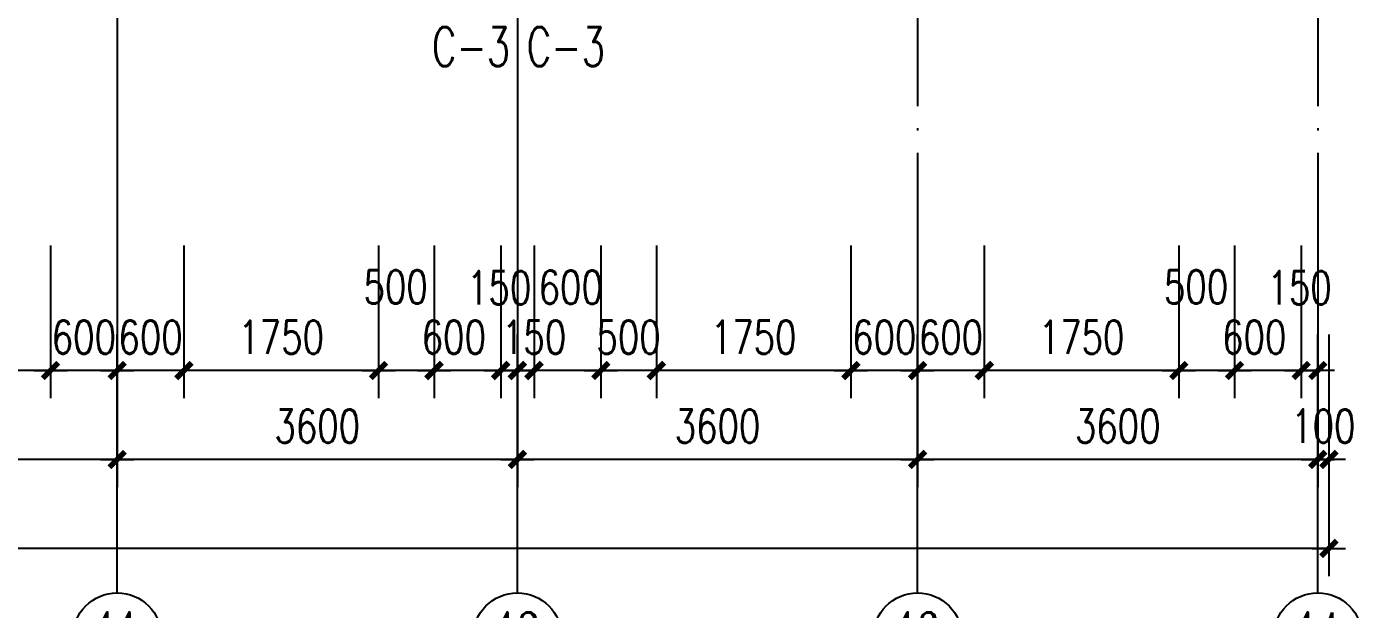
# Model space of a CAD drawing. Extents: x -105837 to 547563, y 466041 to 508041.
# Drawn here: x 113856 to 125870, y 473552 to 478793 of the extents above; entities that cross this region are included whole.
import ezdxf
from ezdxf.enums import TextEntityAlignment as Align

# ---------------------------------------------------------------- set-up
doc = ezdxf.new("R2010")
doc.units = 0
doc.header["$LTSCALE"] = 1000
doc.header["$MEASUREMENT"] = 0
doc.linetypes.add('DOTE', pattern=[2.42, 2, -0.2, 0.02, -0.2])
doc.layers.get('0').update_dxf_attribs({"linetype": 'CONTINUOUS'})
doc.layers.get('DEFPOINTS').update_dxf_attribs({"linetype": 'CONTINUOUS'})
for name, color, linetype in [('AXIS', 3, 'CONTINUOUS'), ('AXIS_TEXT', 7, 'CONTINUOUS'), ('DOTE', 1, 'DOTE'), ('PUB_DIM', 3, 'CONTINUOUS'), ('门窗名称', 7, 'CONTINUOUS')]:
    doc.layers.add(name, color=color, linetype=linetype)
doc.styles.add('COMPLEX', font='COMPLEX.shx')
doc.styles.add('DIM_FONT', font='SIMPLEX.shx', dxfattribs={"width": 0.75})
doc.styles.add('国标仿宋', font='SIMPLEX.shx', dxfattribs={"width": 0.75, "bigfont": 'gbhzfs.shx'})
doc.dimstyles.new('DIMN', dxfattribs={"dimtxt": 300, "dimasz": 1, "dimexe": 250, "dimexo": 300, "dimgap": 150, "dimtad": 1, "dimdec": 0, "dimzin": 0, "dimdsep": 46, "dimtxsty": 'DIM_FONT', "dimblk": '_DIMX', "dimcen": 0.09, "dimclrt": 7, "dimadec": 0, "dimazin": 0, "dimtfac": 1, "dimtdec": 0, "dimtix": 1, "dimtmove": 2, "dimatfit": 3, "dimldrblk": '_DIMX', "dimfxl": 1, "dimtolj": 1, "dimtzin": 0, "dimarcsym": 0})

# ---------------------------------------------------------------- blocks, each defined once
blk = doc.blocks.new('_DIMX')
blk.add_line((-150, 0), (150, 0))
at = {"const_width": 50}
blk.add_lwpolyline([(-70, -70), (70, 70)], dxfattribs=at)
blk = doc.blocks.new('*D617')
at = {"layer": 'AXIS', "color": 0, "lineweight": -2, "transparency": 16777216}
for p, q in [((118420, 476825), (118420, 475450)), ((119020, 476825), (119020, 475450)), ((119019, 475700), (118421, 475700))]:
    blk.add_line(p, q, dxfattribs=at)
at = {"layer": 'DEFPOINTS', "color": 0, "transparency": 16777216}
for p in [(118420, 477125, 1273), (119020, 477125, 1273), (118420, 475700)]:
    blk.add_point(p, dxfattribs=at)
at = {"layer": 'AXIS', "color": 0, "lineweight": -2, "transparency": 16777216, "rotation": 180}
blk.add_blockref('_DIMX', (118420, 475700), dxfattribs=at)
at = {"layer": 'AXIS', "color": 0, "lineweight": -2, "transparency": 16777216}
blk.add_blockref('_DIMX', (119020, 475700), dxfattribs=at)
at = {"layer": 'AXIS', "color": 7, "transparency": 16777216, "insert": (118750, 476449), "char_height": 300, "attachment_point": 5, "style": 'DIM_FONT'}
blk.add_mtext('\\A1;600', dxfattribs=at)
blk = doc.blocks.new('*D619')
at = {"layer": 'DEFPOINTS', "color": 0, "transparency": 16777216}
for p in [(78570, 476325), (125570, 476325), (78570, 474100)]:
    blk.add_point(p, dxfattribs=at)
at = {"layer": 'PUB_DIM', "color": 0, "lineweight": -2, "transparency": 16777216}
for p, q in [((78570, 476025), (78570, 473850)), ((125570, 476025), (125570, 473850)), ((125569, 474100), (78571, 474100))]:
    blk.add_line(p, q, dxfattribs=at)
at = {"layer": 'PUB_DIM', "color": 0, "lineweight": -2, "transparency": 16777216, "rotation": 180}
blk.add_blockref('_DIMX', (78570, 474100), dxfattribs=at)
at = {"layer": 'PUB_DIM', "color": 0, "lineweight": -2, "transparency": 16777216}
blk.add_blockref('_DIMX', (125570, 474100), dxfattribs=at)
at = {"layer": 'PUB_DIM', "color": 7, "transparency": 16777216, "insert": (102070, 474400), "char_height": 300, "attachment_point": 5, "style": 'DIM_FONT'}
blk.add_mtext('\\A1;47000', dxfattribs=at)
blk = doc.blocks.new('*D620')
at = {"layer": 'AXIS', "color": 0, "lineweight": -2, "transparency": 16777216}
for p, q in [((119020, 476825), (119020, 475450)), ((119520, 476825), (119520, 475450)), ((119019, 475700), (119018, 475700)), ((119520, 475700), (119020, 475700)), ((119521, 475700), (119522, 475700))]:
    blk.add_line(p, q, dxfattribs=at)
at = {"layer": 'DEFPOINTS', "color": 0, "transparency": 16777216}
for p in [(119020, 477125, 1273), (119520, 477125, 1273), (119020, 475700)]:
    blk.add_point(p, dxfattribs=at)
at = {"layer": 'AXIS', "color": 0, "lineweight": -2, "transparency": 16777216}
blk.add_blockref('_DIMX', (119020, 475700), dxfattribs=at)
at = {"layer": 'AXIS', "color": 0, "lineweight": -2, "transparency": 16777216, "rotation": 180}
blk.add_blockref('_DIMX', (119520, 475700), dxfattribs=at)
at = {"layer": 'AXIS', "color": 7, "transparency": 16777216, "insert": (119270, 476000), "char_height": 300, "attachment_point": 5, "style": 'DIM_FONT'}
blk.add_mtext('\\A1;500', dxfattribs=at)
blk = doc.blocks.new('*D621')
at = {"layer": 'AXIS', "color": 0, "lineweight": -2, "transparency": 16777216}
for p, q in [((118270, 476025), (118270, 474650)), ((121870, 476025), (121870, 474650)), ((121869, 474900), (118271, 474900))]:
    blk.add_line(p, q, dxfattribs=at)
at = {"layer": 'DEFPOINTS', "color": 0, "transparency": 16777216}
for p in [(118270, 476325), (121870, 476325), (118270, 474900)]:
    blk.add_point(p, dxfattribs=at)
at = {"layer": 'AXIS', "color": 0, "lineweight": -2, "transparency": 16777216, "rotation": 180}
blk.add_blockref('_DIMX', (118270, 474900), dxfattribs=at)
at = {"layer": 'AXIS', "color": 0, "lineweight": -2, "transparency": 16777216}
blk.add_blockref('_DIMX', (121870, 474900), dxfattribs=at)
at = {"layer": 'AXIS', "color": 7, "transparency": 16777216, "insert": (120070, 475200), "char_height": 300, "attachment_point": 5, "style": 'DIM_FONT'}
blk.add_mtext('\\A1;3600', dxfattribs=at)
blk = doc.blocks.new('*D725')
at = {"layer": 'AXIS', "color": 0, "lineweight": -2, "transparency": 16777216}
for p, q in [((112320, 476825), (112320, 475450)), ((114070, 476825), (114070, 475450)), ((114069, 475700), (112321, 475700))]:
    blk.add_line(p, q, dxfattribs=at)
at = {"layer": 'DEFPOINTS', "color": 0, "transparency": 16777216}
for p in [(112320, 477125, 1273), (114070, 477125, 1273), (112320, 475700)]:
    blk.add_point(p, dxfattribs=at)
at = {"layer": 'AXIS', "color": 0, "lineweight": -2, "transparency": 16777216, "rotation": 180}
blk.add_blockref('_DIMX', (112320, 475700), dxfattribs=at)
at = {"layer": 'AXIS', "color": 0, "lineweight": -2, "transparency": 16777216}
blk.add_blockref('_DIMX', (114070, 475700), dxfattribs=at)
at = {"layer": 'AXIS', "color": 7, "transparency": 16777216, "insert": (113195, 476000), "char_height": 300, "attachment_point": 5, "style": 'DIM_FONT'}
blk.add_mtext('\\A1;1750', dxfattribs=at)
blk = doc.blocks.new('*D726')
at = {"layer": 'AXIS', "color": 0, "lineweight": -2, "transparency": 16777216}
for p, q in [((114070, 476825), (114070, 475450)), ((114670, 476825), (114670, 475450)), ((114069, 475700), (114068, 475700)), ((114670, 475700), (114070, 475700)), ((114671, 475700), (114672, 475700))]:
    blk.add_line(p, q, dxfattribs=at)
at = {"layer": 'DEFPOINTS', "color": 0, "transparency": 16777216}
for p in [(114070, 477125, 1273), (114670, 477125), (114070, 475700)]:
    blk.add_point(p, dxfattribs=at)
at = {"layer": 'AXIS', "color": 0, "lineweight": -2, "transparency": 16777216}
blk.add_blockref('_DIMX', (114070, 475700), dxfattribs=at)
at = {"layer": 'AXIS', "color": 0, "lineweight": -2, "transparency": 16777216, "rotation": 180}
blk.add_blockref('_DIMX', (114670, 475700), dxfattribs=at)
at = {"layer": 'AXIS', "color": 7, "transparency": 16777216, "insert": (114370, 476000), "char_height": 300, "attachment_point": 5, "style": 'DIM_FONT'}
blk.add_mtext('\\A1;600', dxfattribs=at)
blk = doc.blocks.new('*D727')
at = {"layer": 'AXIS', "color": 0, "lineweight": -2, "transparency": 16777216}
for p, q in [((111070, 476025), (111070, 474650)), ((114670, 476025), (114670, 474650)), ((114669, 474900), (111071, 474900))]:
    blk.add_line(p, q, dxfattribs=at)
at = {"layer": 'DEFPOINTS', "color": 0, "transparency": 16777216}
for p in [(111070, 476325), (114670, 476325), (111070, 474900)]:
    blk.add_point(p, dxfattribs=at)
at = {"layer": 'AXIS', "color": 0, "lineweight": -2, "transparency": 16777216, "rotation": 180}
blk.add_blockref('_DIMX', (111070, 474900), dxfattribs=at)
at = {"layer": 'AXIS', "color": 0, "lineweight": -2, "transparency": 16777216}
blk.add_blockref('_DIMX', (114670, 474900), dxfattribs=at)
at = {"layer": 'AXIS', "color": 7, "transparency": 16777216, "insert": (112870, 475200), "char_height": 300, "attachment_point": 5, "style": 'DIM_FONT'}
blk.add_mtext('\\A1;3600', dxfattribs=at)
blk = doc.blocks.new('_axiso')
blk.add_circle((0, 0), 0.5)
at = {"layer": 'AXIS_TEXT', "style": 'COMPLEX', "width": 1.041667}
blk.add_attdef('A', text='', height=0.56, dxfattribs=at).set_placement((-0.25, -0.28), (0.25, -0.28), align=Align.FIT)
blk = doc.blocks.new('*D779')
at = {"layer": 'AXIS', "color": 0, "lineweight": -2, "transparency": 16777216}
for p, q in [((115270, 476825), (115270, 475450)), ((117020, 476825), (117020, 475450)), ((117019, 475700), (115271, 475700))]:
    blk.add_line(p, q, dxfattribs=at)
at = {"layer": 'DEFPOINTS', "color": 0, "transparency": 16777216}
for p in [(115270, 477125, 1273), (117020, 477125, 1273), (115270, 475700)]:
    blk.add_point(p, dxfattribs=at)
at = {"layer": 'AXIS', "color": 0, "lineweight": -2, "transparency": 16777216, "rotation": 180}
blk.add_blockref('_DIMX', (115270, 475700), dxfattribs=at)
at = {"layer": 'AXIS', "color": 0, "lineweight": -2, "transparency": 16777216}
blk.add_blockref('_DIMX', (117020, 475700), dxfattribs=at)
at = {"layer": 'AXIS', "color": 7, "transparency": 16777216, "insert": (116145, 476000), "char_height": 300, "attachment_point": 5, "style": 'DIM_FONT'}
blk.add_mtext('\\A1;1750', dxfattribs=at)
blk = doc.blocks.new('*D780')
at = {"layer": 'AXIS', "color": 0, "lineweight": -2, "transparency": 16777216}
for p, q in [((114670, 476025), (114670, 474650)), ((118270, 476025), (118270, 474650)), ((118269, 474900), (114671, 474900))]:
    blk.add_line(p, q, dxfattribs=at)
at = {"layer": 'DEFPOINTS', "color": 0, "transparency": 16777216}
for p in [(114670, 476325), (118270, 476325), (114670, 474900)]:
    blk.add_point(p, dxfattribs=at)
at = {"layer": 'AXIS', "color": 0, "lineweight": -2, "transparency": 16777216, "rotation": 180}
blk.add_blockref('_DIMX', (114670, 474900), dxfattribs=at)
at = {"layer": 'AXIS', "color": 0, "lineweight": -2, "transparency": 16777216}
blk.add_blockref('_DIMX', (118270, 474900), dxfattribs=at)
at = {"layer": 'AXIS', "color": 7, "transparency": 16777216, "insert": (116470, 475200), "char_height": 300, "attachment_point": 5, "style": 'DIM_FONT'}
blk.add_mtext('\\A1;3600', dxfattribs=at)
blk = doc.blocks.new('*D781')
at = {"layer": 'AXIS', "color": 0, "lineweight": -2, "transparency": 16777216}
for p, q in [((114670, 476825), (114670, 475450)), ((115270, 476825), (115270, 475450)), ((114669, 475700), (114668, 475700)), ((115270, 475700), (114670, 475700)), ((115271, 475700), (115272, 475700))]:
    blk.add_line(p, q, dxfattribs=at)
at = {"layer": 'DEFPOINTS', "color": 0, "transparency": 16777216}
for p in [(114670, 477125), (115270, 477125, 1273), (114670, 475700)]:
    blk.add_point(p, dxfattribs=at)
at = {"layer": 'AXIS', "color": 0, "lineweight": -2, "transparency": 16777216}
blk.add_blockref('_DIMX', (114670, 475700), dxfattribs=at)
at = {"layer": 'AXIS', "color": 0, "lineweight": -2, "transparency": 16777216, "rotation": 180}
blk.add_blockref('_DIMX', (115270, 475700), dxfattribs=at)
at = {"layer": 'AXIS', "color": 7, "transparency": 16777216, "insert": (114970, 476000), "char_height": 300, "attachment_point": 5, "style": 'DIM_FONT'}
blk.add_mtext('\\A1;600', dxfattribs=at)
blk = doc.blocks.new('*D782')
at = {"layer": 'AXIS', "color": 0, "lineweight": -2, "transparency": 16777216}
for p, q in [((117020, 476825), (117020, 475450)), ((117520, 476825), (117520, 475450)), ((117519, 475700), (117021, 475700))]:
    blk.add_line(p, q, dxfattribs=at)
at = {"layer": 'DEFPOINTS', "color": 0, "transparency": 16777216}
for p in [(117020, 477125, 1273), (117520, 477125, 1273), (117020, 475700)]:
    blk.add_point(p, dxfattribs=at)
at = {"layer": 'AXIS', "color": 0, "lineweight": -2, "transparency": 16777216, "rotation": 180}
blk.add_blockref('_DIMX', (117020, 475700), dxfattribs=at)
at = {"layer": 'AXIS', "color": 0, "lineweight": -2, "transparency": 16777216}
blk.add_blockref('_DIMX', (117520, 475700), dxfattribs=at)
at = {"layer": 'AXIS', "color": 7, "transparency": 16777216, "insert": (117175, 476452), "char_height": 300, "attachment_point": 5, "style": 'DIM_FONT'}
blk.add_mtext('\\A1;500', dxfattribs=at)
blk = doc.blocks.new('*D783')
at = {"layer": 'AXIS', "color": 0, "lineweight": -2, "transparency": 16777216}
for p, q in [((117520, 476825), (117520, 475450)), ((118120, 476825), (118120, 475450)), ((118119, 475700), (117521, 475700))]:
    blk.add_line(p, q, dxfattribs=at)
at = {"layer": 'DEFPOINTS', "color": 0, "transparency": 16777216}
for p in [(117520, 477125, 1273), (118120, 477125, 1273), (117520, 475700)]:
    blk.add_point(p, dxfattribs=at)
at = {"layer": 'AXIS', "color": 0, "lineweight": -2, "transparency": 16777216, "rotation": 180}
blk.add_blockref('_DIMX', (117520, 475700), dxfattribs=at)
at = {"layer": 'AXIS', "color": 0, "lineweight": -2, "transparency": 16777216}
blk.add_blockref('_DIMX', (118120, 475700), dxfattribs=at)
at = {"layer": 'AXIS', "color": 7, "transparency": 16777216, "insert": (117698, 476000), "char_height": 300, "attachment_point": 5, "style": 'DIM_FONT'}
blk.add_mtext('\\A1;600', dxfattribs=at)
blk = doc.blocks.new('*D784')
at = {"layer": 'AXIS', "color": 0, "lineweight": -2, "transparency": 16777216}
for p, q in [((118270, 476825), (118270, 475450)), ((118420, 476825), (118420, 475450)), ((118269, 475700), (118268, 475700)), ((118420, 475700), (118270, 475700)), ((118421, 475700), (118422, 475700))]:
    blk.add_line(p, q, dxfattribs=at)
at = {"layer": 'DEFPOINTS', "color": 0, "transparency": 16777216}
for p in [(118270, 477125), (118420, 477125, 1273), (118270, 475700)]:
    blk.add_point(p, dxfattribs=at)
at = {"layer": 'AXIS', "color": 0, "lineweight": -2, "transparency": 16777216}
blk.add_blockref('_DIMX', (118270, 475700), dxfattribs=at)
at = {"layer": 'AXIS', "color": 0, "lineweight": -2, "transparency": 16777216, "rotation": 180}
blk.add_blockref('_DIMX', (118420, 475700), dxfattribs=at)
at = {"layer": 'AXIS', "color": 7, "transparency": 16777216, "insert": (118420, 476000), "char_height": 300, "attachment_point": 5, "style": 'DIM_FONT'}
blk.add_mtext('\\A1;150', dxfattribs=at)
blk = doc.blocks.new('*D785')
at = {"layer": 'AXIS', "color": 0, "lineweight": -2, "transparency": 16777216}
for p, q in [((118120, 476825), (118120, 475450)), ((118270, 476825), (118270, 475450)), ((118119, 475700), (118118, 475700)), ((118270, 475700), (118120, 475700)), ((118271, 475700), (118272, 475700))]:
    blk.add_line(p, q, dxfattribs=at)
at = {"layer": 'DEFPOINTS', "color": 0, "transparency": 16777216}
for p in [(118120, 477125, 1273), (118270, 477125), (118120, 475700)]:
    blk.add_point(p, dxfattribs=at)
at = {"layer": 'AXIS', "color": 0, "lineweight": -2, "transparency": 16777216}
blk.add_blockref('_DIMX', (118120, 475700), dxfattribs=at)
at = {"layer": 'AXIS', "color": 0, "lineweight": -2, "transparency": 16777216, "rotation": 180}
blk.add_blockref('_DIMX', (118270, 475700), dxfattribs=at)
at = {"layer": 'AXIS', "color": 7, "transparency": 16777216, "insert": (118106, 476444), "char_height": 300, "attachment_point": 5, "style": 'DIM_FONT'}
blk.add_mtext('\\A1;150', dxfattribs=at)
blk = doc.blocks.new('*D591')
at = {"layer": 'AXIS', "color": 0, "lineweight": -2, "transparency": 16777216}
for p, q in [((125320, 476825), (125320, 475450)), ((125470, 476825), (125470, 475450)), ((125319, 475700), (125318, 475700)), ((125470, 475700), (125320, 475700)), ((125471, 475700), (125472, 475700))]:
    blk.add_line(p, q, dxfattribs=at)
at = {"layer": 'DEFPOINTS', "color": 0, "transparency": 16777216}
for p in [(125320, 477125, 1273), (125470, 477125), (125320, 475700)]:
    blk.add_point(p, dxfattribs=at)
at = {"layer": 'AXIS', "color": 0, "lineweight": -2, "transparency": 16777216}
blk.add_blockref('_DIMX', (125320, 475700), dxfattribs=at)
at = {"layer": 'AXIS', "color": 0, "lineweight": -2, "transparency": 16777216, "rotation": 180}
blk.add_blockref('_DIMX', (125470, 475700), dxfattribs=at)
at = {"layer": 'AXIS', "color": 7, "transparency": 16777216, "insert": (125306, 476444), "char_height": 300, "attachment_point": 5, "style": 'DIM_FONT'}
blk.add_mtext('\\A1;150', dxfattribs=at)
blk = doc.blocks.new('*D592')
at = {"layer": 'AXIS', "color": 0, "lineweight": -2, "transparency": 16777216}
for p, q in [((124720, 476825), (124720, 475450)), ((125320, 476825), (125320, 475450)), ((125319, 475700), (124721, 475700))]:
    blk.add_line(p, q, dxfattribs=at)
at = {"layer": 'DEFPOINTS', "color": 0, "transparency": 16777216}
for p in [(124720, 477125, 1273), (125320, 477125, 1273), (124720, 475700)]:
    blk.add_point(p, dxfattribs=at)
at = {"layer": 'AXIS', "color": 0, "lineweight": -2, "transparency": 16777216, "rotation": 180}
blk.add_blockref('_DIMX', (124720, 475700), dxfattribs=at)
at = {"layer": 'AXIS', "color": 0, "lineweight": -2, "transparency": 16777216}
blk.add_blockref('_DIMX', (125320, 475700), dxfattribs=at)
at = {"layer": 'AXIS', "color": 7, "transparency": 16777216, "insert": (124898, 476000), "char_height": 300, "attachment_point": 5, "style": 'DIM_FONT'}
blk.add_mtext('\\A1;600', dxfattribs=at)
blk = doc.blocks.new('*D593')
at = {"layer": 'AXIS', "color": 0, "lineweight": -2, "transparency": 16777216}
for p, q in [((121870, 476025), (121870, 474650)), ((125470, 476025), (125470, 474650)), ((125469, 474900), (121871, 474900))]:
    blk.add_line(p, q, dxfattribs=at)
at = {"layer": 'DEFPOINTS', "color": 0, "transparency": 16777216}
for p in [(121870, 476325), (125470, 476325), (121870, 474900)]:
    blk.add_point(p, dxfattribs=at)
at = {"layer": 'AXIS', "color": 0, "lineweight": -2, "transparency": 16777216, "rotation": 180}
blk.add_blockref('_DIMX', (121870, 474900), dxfattribs=at)
at = {"layer": 'AXIS', "color": 0, "lineweight": -2, "transparency": 16777216}
blk.add_blockref('_DIMX', (125470, 474900), dxfattribs=at)
at = {"layer": 'AXIS', "color": 7, "transparency": 16777216, "insert": (123670, 475200), "char_height": 300, "attachment_point": 5, "style": 'DIM_FONT'}
blk.add_mtext('\\A1;3600', dxfattribs=at)
blk = doc.blocks.new('*D594')
at = {"layer": 'AXIS', "color": 0, "lineweight": -2, "transparency": 16777216}
for p, q in [((121870, 476825), (121870, 475450)), ((122470, 476825), (122470, 475450)), ((121869, 475700), (121868, 475700)), ((122470, 475700), (121870, 475700)), ((122471, 475700), (122472, 475700))]:
    blk.add_line(p, q, dxfattribs=at)
at = {"layer": 'DEFPOINTS', "color": 0, "transparency": 16777216}
for p in [(121870, 477125), (122470, 477125, 1273), (121870, 475700)]:
    blk.add_point(p, dxfattribs=at)
at = {"layer": 'AXIS', "color": 0, "lineweight": -2, "transparency": 16777216}
blk.add_blockref('_DIMX', (121870, 475700), dxfattribs=at)
at = {"layer": 'AXIS', "color": 0, "lineweight": -2, "transparency": 16777216, "rotation": 180}
blk.add_blockref('_DIMX', (122470, 475700), dxfattribs=at)
at = {"layer": 'AXIS', "color": 7, "transparency": 16777216, "insert": (122170, 476000), "char_height": 300, "attachment_point": 5, "style": 'DIM_FONT'}
blk.add_mtext('\\A1;600', dxfattribs=at)
blk = doc.blocks.new('*D595')
at = {"layer": 'AXIS', "color": 0, "lineweight": -2, "transparency": 16777216}
for p, q in [((119520, 476825), (119520, 475450)), ((121270, 476825), (121270, 475450)), ((121269, 475700), (119521, 475700))]:
    blk.add_line(p, q, dxfattribs=at)
at = {"layer": 'DEFPOINTS', "color": 0, "transparency": 16777216}
for p in [(119520, 477125, 1273), (121270, 477125, 1273), (119520, 475700)]:
    blk.add_point(p, dxfattribs=at)
at = {"layer": 'AXIS', "color": 0, "lineweight": -2, "transparency": 16777216, "rotation": 180}
blk.add_blockref('_DIMX', (119520, 475700), dxfattribs=at)
at = {"layer": 'AXIS', "color": 0, "lineweight": -2, "transparency": 16777216}
blk.add_blockref('_DIMX', (121270, 475700), dxfattribs=at)
at = {"layer": 'AXIS', "color": 7, "transparency": 16777216, "insert": (120395, 476000), "char_height": 300, "attachment_point": 5, "style": 'DIM_FONT'}
blk.add_mtext('\\A1;1750', dxfattribs=at)
blk = doc.blocks.new('*D596')
at = {"layer": 'AXIS', "color": 0, "lineweight": -2, "transparency": 16777216}
for p, q in [((121270, 476825), (121270, 475450)), ((121870, 476825), (121870, 475450)), ((121269, 475700), (121268, 475700)), ((121870, 475700), (121270, 475700)), ((121871, 475700), (121872, 475700))]:
    blk.add_line(p, q, dxfattribs=at)
at = {"layer": 'DEFPOINTS', "color": 0, "transparency": 16777216}
for p in [(121270, 477125, 1273), (121870, 477125), (121270, 475700)]:
    blk.add_point(p, dxfattribs=at)
at = {"layer": 'AXIS', "color": 0, "lineweight": -2, "transparency": 16777216}
blk.add_blockref('_DIMX', (121270, 475700), dxfattribs=at)
at = {"layer": 'AXIS', "color": 0, "lineweight": -2, "transparency": 16777216, "rotation": 180}
blk.add_blockref('_DIMX', (121870, 475700), dxfattribs=at)
at = {"layer": 'AXIS', "color": 7, "transparency": 16777216, "insert": (121570, 476000), "char_height": 300, "attachment_point": 5, "style": 'DIM_FONT'}
blk.add_mtext('\\A1;600', dxfattribs=at)
blk = doc.blocks.new('*D597')
at = {"layer": 'AXIS', "color": 0, "lineweight": -2, "transparency": 16777216}
for p, q in [((122470, 476825), (122470, 475450)), ((124220, 476825), (124220, 475450)), ((124219, 475700), (122471, 475700))]:
    blk.add_line(p, q, dxfattribs=at)
at = {"layer": 'DEFPOINTS', "color": 0, "transparency": 16777216}
for p in [(122470, 477125, 1273), (124220, 477125, 1273), (122470, 475700)]:
    blk.add_point(p, dxfattribs=at)
at = {"layer": 'AXIS', "color": 0, "lineweight": -2, "transparency": 16777216, "rotation": 180}
blk.add_blockref('_DIMX', (122470, 475700), dxfattribs=at)
at = {"layer": 'AXIS', "color": 0, "lineweight": -2, "transparency": 16777216}
blk.add_blockref('_DIMX', (124220, 475700), dxfattribs=at)
at = {"layer": 'AXIS', "color": 7, "transparency": 16777216, "insert": (123345, 476000), "char_height": 300, "attachment_point": 5, "style": 'DIM_FONT'}
blk.add_mtext('\\A1;1750', dxfattribs=at)
blk = doc.blocks.new('*D598')
at = {"layer": 'AXIS', "color": 0, "lineweight": -2, "transparency": 16777216}
for p, q in [((124220, 476825), (124220, 475450)), ((124720, 476825), (124720, 475450)), ((124719, 475700), (124221, 475700))]:
    blk.add_line(p, q, dxfattribs=at)
at = {"layer": 'DEFPOINTS', "color": 0, "transparency": 16777216}
for p in [(124220, 477125, 1273), (124720, 477125, 1273), (124220, 475700)]:
    blk.add_point(p, dxfattribs=at)
at = {"layer": 'AXIS', "color": 0, "lineweight": -2, "transparency": 16777216, "rotation": 180}
blk.add_blockref('_DIMX', (124220, 475700), dxfattribs=at)
at = {"layer": 'AXIS', "color": 0, "lineweight": -2, "transparency": 16777216}
blk.add_blockref('_DIMX', (124720, 475700), dxfattribs=at)
at = {"layer": 'AXIS', "color": 7, "transparency": 16777216, "insert": (124375, 476452), "char_height": 300, "attachment_point": 5, "style": 'DIM_FONT'}
blk.add_mtext('\\A1;500', dxfattribs=at)
blk = doc.blocks.new('*D599')
at = {"layer": 'DEFPOINTS', "color": 0, "transparency": 16777216}
for p in [(125470, 476325), (125570, 476325), (125470, 474900)]:
    blk.add_point(p, dxfattribs=at)
at = {"layer": 'PUB_DIM', "color": 0, "lineweight": -2, "transparency": 16777216}
for p, q in [((125470, 476025), (125470, 474650)), ((125570, 476025), (125570, 474650)), ((125469, 474900), (125468, 474900)), ((125570, 474900), (125470, 474900)), ((125571, 474900), (125572, 474900))]:
    blk.add_line(p, q, dxfattribs=at)
blk.add_blockref('_DIMX', (125470, 474900), dxfattribs=at)
at = {"layer": 'PUB_DIM', "color": 0, "lineweight": -2, "transparency": 16777216, "rotation": 180}
blk.add_blockref('_DIMX', (125570, 474900), dxfattribs=at)
at = {"layer": 'PUB_DIM', "color": 7, "transparency": 16777216, "insert": (125520, 475200), "char_height": 300, "attachment_point": 5, "style": 'DIM_FONT'}
blk.add_mtext('\\A1;100', dxfattribs=at)

msp = doc.modelspace()

# ---------------------------------------------------------------- linework, layer by layer
at = {"layer": 'AXIS'}
for p, q in [((114670.1323, 473699.65569), (114670.1323, 476024.65569)), ((114670.1323, 473699.65569), (114670.1323, 476024.65569)), ((118270.1323, 473699.65569), (118270.1323, 476024.65569)), ((118270.1323, 473699.65569), (118270.1323, 476024.65569)), ((121870.1323, 473699.65569), (121870.1323, 476024.65569)), ((125470.1323, 473699.65569), (125470.1323, 476024.65569))]:
    msp.add_line(p, q, dxfattribs=at)
at = {"layer": 'DOTE'}
for p, q in [((114670.1323, 499439.05978), (114670.1323, 476824.65569)), ((118270.1323, 499439.05978), (118270.1323, 476824.65569)), ((121870.1323, 499439.05978), (121870.1323, 476824.65569)), ((125470.1323, 499439.05978), (125470.1323, 476824.65569)), ((114670.1323, 498093.54741), (114670.1323, 476824.65569)), ((118270.1323, 498093.54741), (118270.1323, 476824.65569))]:
    msp.add_line(p, q, dxfattribs=at)

# ---------------------------------------------------------------- block references
at = {"layer": 'AXIS'}
ref = msp.add_blockref('_axiso', (114670.1323, 473299.65569), dxfattribs=dict(at, xscale=800, yscale=800, zscale=800))
ref.add_attrib('A', '11', dxfattribs={"layer": 'AXIS_TEXT', "height": 448, "style": 'COMPLEX', "width": 0.78125}).set_placement((114470.1323, 473075.65569), (114870.1323, 473075.65569), align=Align.FIT)
ref = msp.add_blockref('_axiso', (118270.1323, 473299.65569), dxfattribs=dict(at, xscale=800, yscale=800, zscale=800))
ref.add_attrib('A', '12', dxfattribs={"layer": 'AXIS_TEXT', "height": 448, "style": 'COMPLEX', "width": 0.646552}).set_placement((118070.1323, 473075.65569), (118470.1323, 473075.65569), align=Align.FIT)
ref = msp.add_blockref('_axiso', (121870.1323, 473299.65569), dxfattribs=dict(at, xscale=800, yscale=800, zscale=800))
ref.add_attrib('A', '13', dxfattribs={"layer": 'AXIS_TEXT', "height": 448, "style": 'COMPLEX', "width": 0.646552}).set_placement((121670.1323, 473075.65569), (122070.1323, 473075.65569), align=Align.FIT)
ref = msp.add_blockref('_axiso', (125470.1323, 473299.65569), dxfattribs=dict(at, xscale=800, yscale=800, zscale=800))
ref.add_attrib('A', '14', dxfattribs={"layer": 'AXIS_TEXT', "height": 448, "style": 'COMPLEX', "width": 0.604839}).set_placement((125270.1323, 473075.65569), (125670.1323, 473075.65569), align=Align.FIT)

# ---------------------------------------------------------------- texts
at = {"layer": '门窗名称', "style": '国标仿宋', "width": 0.7}
for p in [(117500.72166, 478438.97478), (118354.68088, 478438.97478)]:
    msp.add_text('C-3', height=350, dxfattribs=at).set_placement(p)

# ---------------------------------------------------------------- dimensions: what is measured, and where the dimension line sits
at = {"layer": 'AXIS'}
for base, p1, p2, picture, middle in [((112320.1323, 475699.65569), (114070.1323, 477124.65569, 1272.79221), (112320.1323, 477124.65569, 1272.79221), '*D725', (113195.1323, 475999.65569)), ((114070.1323, 475699.65569), (114670.1323, 477124.65569), (114070.1323, 477124.65569, 1272.79221), '*D726', (114370.1323, 475999.65569)), ((114670.1323, 475699.65569), (115270.1323, 477124.65569, 1272.79221), (114670.1323, 477124.65569), '*D781', (114970.1323, 475999.65569)), ((115270.1323, 475699.65569), (117020.1323, 477124.65569, 1272.79221), (115270.1323, 477124.65569, 1272.79221), '*D779', (116145.1323, 475999.65569)), ((119020.1323, 475699.65569), (119520.1323, 477124.65569, 1272.79221), (119020.1323, 477124.65569, 1272.79221), '*D620', (119270.1323, 475999.65569)), ((119520.1323, 475699.65569), (121270.1323, 477124.65569, 1272.79221), (119520.1323, 477124.65569, 1272.79221), '*D595', (120395.1323, 475999.65569)), ((121270.1323, 475699.65569), (121870.1323, 477124.65569), (121270.1323, 477124.65569, 1272.79221), '*D596', (121570.1323, 475999.65569)), ((121870.1323, 475699.65569), (122470.1323, 477124.65569, 1272.79221), (121870.1323, 477124.65569), '*D594', (122170.1323, 475999.65569)), ((122470.1323, 475699.65569), (124220.1323, 477124.65569, 1272.79221), (122470.1323, 477124.65569, 1272.79221), '*D597', (123345.1323, 475999.65569)), ((111070.1323, 474899.65569), (114670.1323, 476324.65569), (111070.1323, 476324.65569), '*D727', (112870.1323, 475199.65569)), ((114670.1323, 474899.65569), (118270.1323, 476324.65569), (114670.1323, 476324.65569), '*D780', (116470.1323, 475199.65569)), ((118270.1323, 474899.65569), (121870.1323, 476324.65569), (118270.1323, 476324.65569), '*D621', (120070.1323, 475199.65569))]:
    dim = msp.add_linear_dim(base=base, p1=p1, p2=p2, dimstyle='DIMN', dxfattribs=at)
    dim.commit()
    dim.dimension.update_dxf_attribs({"geometry": picture, "text_midpoint": middle})
for base, p1, p2, picture, middle in [((117020.1323, 475699.65569), (117520.1323, 477124.65569, 1272.79221), (117020.1323, 477124.65569, 1272.79221), '*D782', (117174.51793, 476451.59827)), ((117520.1323, 475699.65569), (118120.1323, 477124.65569, 1272.79221), (117520.1323, 477124.65569, 1272.79221), '*D783', (117698.40769, 475999.65569)), ((118120.1323, 475699.65569), (118270.1323, 477124.65569), (118120.1323, 477124.65569, 1272.79221), '*D785', (118105.83131, 476443.81852)), ((118270.1323, 475699.65569), (118420.1323, 477124.65569, 1272.79221), (118270.1323, 477124.65569), '*D784', (118420.1323, 475999.65569)), ((118420.1323, 475699.65569), (119020.1323, 477124.65569, 1272.79221), (118420.1323, 477124.65569, 1272.79221), '*D617', (118750.36239, 476448.8242)), ((124220.1323, 475699.65569), (124720.1323, 477124.65569, 1272.79221), (124220.1323, 477124.65569, 1272.79221), '*D598', (124374.51793, 476451.59827)), ((124720.1323, 475699.65569), (125320.1323, 477124.65569, 1272.79221), (124720.1323, 477124.65569, 1272.79221), '*D592', (124898.40769, 475999.65569)), ((125320.1323, 475699.65569), (125470.1323, 477124.65569), (125320.1323, 477124.65569, 1272.79221), '*D591', (125305.83131, 476443.81852))]:
    dim = msp.add_linear_dim(base=base, p1=p1, p2=p2, dimstyle='DIMN', dxfattribs=at)
    dim.commit()
    dim.dimension.update_dxf_attribs({"geometry": picture, "text_midpoint": middle, "dimtype": 128})
dim = msp.add_aligned_dim(p1=(125470.1323, 476324.65569), p2=(121870.1323, 476324.65569), distance=1425, dimstyle='DIMN', dxfattribs=at)
dim.commit()
dim.dimension.update_dxf_attribs({"geometry": '*D593', "text_midpoint": (123670.1323, 475199.65569)})
at = {"layer": 'PUB_DIM'}
for p2, distance, picture, middle in [((78570.1323, 476324.65569), 2225, '*D619', (102070.1323, 474399.65569)), ((125470.1323, 476324.65569), 1425, '*D599', (125520.1323, 475199.65569))]:
    dim = msp.add_aligned_dim(p1=(125570.1323, 476324.65569), p2=p2, distance=distance, dimstyle='DIMN', dxfattribs=at)
    dim.commit()
    dim.dimension.update_dxf_attribs({"geometry": picture, "text_midpoint": middle})

doc.saveas('drawing.dxf')
